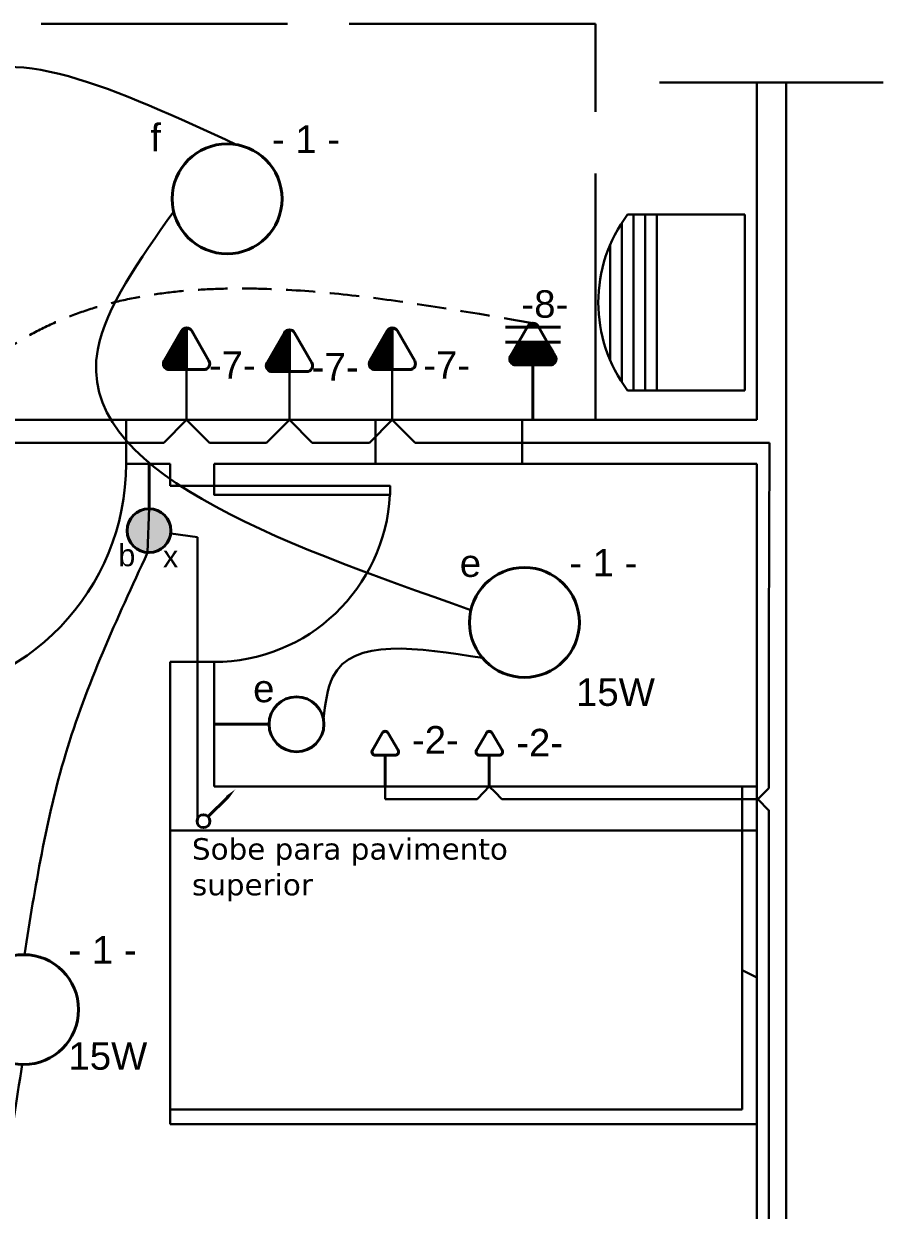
# Model space of a CAD drawing. Header units: millimetres. Extents: x 117864 to 253185, y 7775 to 37034.
# Drawn here: x 123048 to 125978, y 22916 to 26960 of the extents above; entities that cross this region are included whole.
import ezdxf

# ---------------------------------------------------------------- set-up
doc = ezdxf.new("R2010")
doc.units = ezdxf.units.MM
doc.header["$LTSCALE"] = 200
for name, pattern in [('ACAD_ISO02W100', [15, 12, -3]), ('ACAD_ISO04W100', [30, 24, -3, 0, -3]), ('DASHED', [0.75, 0.5, -0.25])]:
    doc.linetypes.add(name, pattern=pattern)
for name, color, linetype, lineweight in [('Eletrodutos', 4, 'Continuous', 60), ('simbologia', 2, 'Continuous', 40), ('Texto', 9, 'Continuous', 20)]:
    doc.layers.add(name, color=color, linetype=linetype, lineweight=lineweight)
doc.styles.add('style1', font='arial.ttf')

msp = doc.modelspace()

# ---------------------------------------------------------------- hatches: boundary and pattern name
at = {"layer": 'simbologia'}
h = msp.add_hatch(dxfattribs=at)
h.set_pattern_fill('ANSI31', color=256, scale=10, angle=90.00000000000001)
h.set_pattern_definition([(135, (122770.6251397538, -48767.94797492338), (-0.8838834764831844, -0.8838834764831844), [])])
h.paths.add_polyline_path([(124707.3205080762, 25827.32743199806, 0.577350269192313), (124724.6410161524, 25797.32743199697), (124842.6663141152, 25797.32743199697, 0.577350269192812), (124859.9868221913, 25827.32743199808), (124832.7489979348, 25874.50472749692), (124734.5583323326, 25874.50472749692)], flags=16)
h.paths.add_polyline_path([(124707.3205080762, 25827.32743199806, 0.577350269192313), (124724.6410161524, 25797.32743199697), (124842.6663141152, 25797.32743199697, 0.577350269192812), (124859.9868221913, 25827.32743199808), (124803.3429153915, 25925.43755651234), (124763.9644148758, 25925.43755651234)], flags=17)
h.paths.add_polyline_path([(124800.9741732091, 25929.54033832221, 0.5773502691840379), (124766.3331570582, 25929.54033832219), (124707.3205080762, 25827.32743199806, 0.577350269192313), (124724.6410161524, 25797.32743199697), (124842.6663141152, 25797.32743199697, 0.577350269192812), (124859.9868221913, 25827.32743199808)])
msp.add_hatch(color=256, dxfattribs=at).paths.add_polyline_path([(123474.7525772909, 25160.32837329866, 1), (123474.7525772909, 25310.17423751359, 1)])

# ---------------------------------------------------------------- linework, layer by layer
at = {"linetype": 'ACAD_ISO02W100', "lineweight": 30, "ltscale": 0.35}
for p, q in [((124996.6253342854, 26960.02010172853), (122396.6253342854, 26960.02010172853)), ((124996.6253342854, 25610.02010172853), (124996.6253342854, 26960.02010172853))]:
    msp.add_line(p, q, dxfattribs=at)
at = {"linetype": 'ACAD_ISO04W100', "lineweight": 30, "ltscale": 0.35}
msp.add_line((125215.1332919832, 26760.02010172853), (125978.1173765876, 26760.02010172853), dxfattribs=at)
at = {"lineweight": 30}
for p, q in [((125546.6253342854, 26760.02010172853), (125546.6253342854, 25610.02010172853)), ((125646.6253342854, 16610.02010172853), (125646.6253342854, 26760.02010172853)), ((125506.6253342854, 26310.02010172853), (125106.6253342854, 26310.02010172853)), ((125126.6253342854, 26310.02010172853), (125126.6253342854, 25710.02010172853)), ((125166.6253342854, 26310.02010172853), (125166.6253342854, 25710.02010172853)), ((125206.6253342854, 26310.02010172853), (125206.6253342854, 25710.02010172853)), ((125506.6253342854, 26310.02010172853), (125506.6253342854, 25710.02010172853)), ((125086.6253342854, 26281.31330105354), (125086.6253342854, 25738.72690240352)), ((125046.6253342854, 26205.97928115118), (125046.6253342854, 25814.06092230589)), ((125506.6253342854, 25710.02010172853), (125106.6253342854, 25710.02010172853)), ((119796.6253342854, 25610.02010172853), (125546.6253342854, 25610.02010172853)), ((123396.6253342854, 25610.02010172853), (123396.6253342854, 25460.02010172853)), ((124246.6253342854, 25460.02010172853), (124246.6253342854, 25610.02010172853)), ((124746.6253342854, 25460.02010172853), (124746.6253342854, 25610.02010172853)), ((123396.6253342854, 25460.02010172853), (123546.6253342854, 25460.02010172853)), ((123546.6253342854, 25385.02010172853), (123546.6253342854, 25460.02010172853)), ((123696.6253342854, 25460.02010172853), (125546.6253342854, 25460.02010172853)), ((123696.6253342854, 25385.02010172853), (123696.6253342854, 25460.02010172853)), ((125546.6253342854, 17760.02010172853), (125546.6253342854, 25460.02010172853)), ((123546.6253342854, 25385.02010172853), (123696.6253342854, 25385.02010172853)), ((125546.6253342854, 24872.52010172853), (125546.6253342854, 24678.09914288751)), ((123546.6253342854, 24210.02010172853), (123546.6253342854, 24785.02010172854)), ((123546.6253342854, 24785.02010172853), (123696.6253342854, 24785.02010172853)), ((123696.6253342854, 24360.02010172853), (123696.6253342854, 24785.02010172853)), ((123696.6253342854, 24360.02010172853), (125546.6253342854, 24360.02010172853)), ((123546.6253342854, 24210.02010172853), (125496.6253342854, 24210.02010172853)), ((123546.6253342854, 24210.02010172853), (123546.6253342854, 23210.02010172853)), ((125496.6253342854, 23260.02010172852), (125496.6253342854, 24210.02010172853)), ((125496.6253342854, 24210.02010172853), (125546.6253342854, 24210.02010172853)), ((125546.6253342854, 23210.02010172853), (125546.6253342854, 24210.02010172853)), ((125546.6253342854, 23710.02010172853), (125496.6253342854, 23735.02010172854)), ((123546.6253342854, 23260.02010172853), (125496.6253342854, 23260.02010172853)), ((123546.6253342854, 23210.02010172853), (125546.6253342854, 23210.02010172853))]:
    msp.add_line(p, q, dxfattribs=at)
at = {"linetype": 'ACAD_ISO02W100', "lineweight": 30, "ltscale": 0.3}
msp.add_line((125496.6253342854, 24210.02010172853), (125496.6253342855, 24360.02010172853), dxfattribs=at)
at = {"lineweight": 30}
msp.add_lwpolyline([(123696.6253342854, 25385.02010172853), (124296.6253342854, 25385.02010172853), (124296.6253342854, 25355.02010172853), (123696.6253342854, 25355.02010172853)], close=True, dxfattribs=at)
at = {"color": 0, "lineweight": 30}
msp.add_lwpolyline([(125546.6253342854, 25208.02344821554), (125546.6253342854, 25112.01675524153)], dxfattribs=at)
at = {"lineweight": 30}
for centre, radius, start, end in [((125506.6253342854, 26010.02010172853), 500, 143.1301023534785, 216.8698976460003), ((122596.6253342854, 25460.02010172853), 800, 272.1490956271978, 0), ((123696.6253342854, 25385.02010172856), 600, 270, 357.1340160172342)]:
    msp.add_arc(centre, radius, start, end, dxfattribs=at)
at = {"layer": 'Eletrodutos', "lineweight": 30}
for p, q in [((123602.8994410758, 25610.02010172853), (123525.0293009558, 25532.14996160858)), ((123602.8994410758, 25610.02010172853), (123680.7695811957, 25532.14996160857)), ((123953.5731991306, 25610.02010172853), (123875.7030590106, 25532.14996160858)), ((123953.5731991306, 25610.02010172853), (124031.4433392505, 25532.14996160857)), ((124304.2851962894, 25610.02010172853), (124226.4150561694, 25532.14996160858)), ((124304.2851962894, 25610.02010172853), (124382.1553364094, 25532.14996160858)), ((123525.0293009558, 25532.14996160858), (122500.9728190975, 25532.14996160858)), ((123875.7030590106, 25532.14996160858), (123680.7695811957, 25532.14996160858)), ((124031.4433392505, 25532.14996160857), (124035.470512989, 25532.14996160857)), ((124226.4150561694, 25532.14996160858), (124035.470512989, 25532.14996160857)), ((125590.0938413774, 25532.14996160858), (124382.1553364094, 25532.14996160858)), ((125588.0335228909, 24872.58854365174), (125590.0938413774, 25532.14996160858)), ((123640.2789994199, 25210), (123549.0028390369, 25222.31419181376)), ((123640.2789994199, 24254.13786755074), (123640.2789994199, 25210)), ((125588.0335228909, 24378.0506351659), (125588.0335228909, 24872.58854365174)), ((124279.2485715023, 24360.02010172853), (124279.2485715023, 24360.02010172853)), ((124280.0018732043, 24360.02010172853), (124280.0018732043, 24317.69537426229)), ((124634.8116795973, 24360.22270090324), (124615.9909466193, 24340.67764288096)), ((124634.8116795973, 24360.22270090324), (124655.1089386648, 24340.67764288096)), ((125550.0867031378, 24317.23744283106), (125588.1202260287, 24355.27096572193)), ((125588.0335228909, 24378.0506351659), (125588.1202260287, 24355.27096572193)), ((124593.0086780007, 24317.69537426229), (124280.0018732043, 24317.69537426229)), ((124615.9909466193, 24340.67764288096), (124593.0086780007, 24317.69537426229)), ((124655.1089386648, 24340.67764288096), (124678.1029040296, 24317.68367751615)), ((125550.0867031378, 24317.23744283106), (124678.1029040296, 24317.68367751616)), ((125550.0867031378, 24317.23744283106), (125588.1202260287, 24279.20391994017)), ((125588.0335228909, 22843.22857280704), (125588.0335228909, 24279.29062307801))]:
    msp.add_line(p, q, dxfattribs=at)
for points in [[(122659.8825672722, 26183.60398750359), (122800, 26740), (123773.0896421892, 26547.78866137368)], [(124572.2858311915, 24961.78673585674), (123300, 25850), (123558.8549507384, 26319.7264824685)], [(123049.9614278435, 23787.28838285234), (123190, 24470), (123469.8403138576, 25157.56967200167)], [(124069.3697320405, 24591.14309948729), (124101.6928647067, 24733.87264781035), (124611.8492350241, 24798.44413254994)], [(123898.9493306654, 20942.34862364614), (124073.7655695686, 22190.73689053641), (123063.2807207385, 22749.51250097833), (123042.4536511218, 23412.75530684067)]]:
    msp.add_spline(points, degree=3, dxfattribs=at)
at = {"layer": 'Eletrodutos', "linetype": 'DASHED', "lineweight": 30}
msp.add_open_spline([(124783.6536651337, 25939.54033832198), (124135.2376436783, 26051.99062169838), (123046.4144800953, 26240.8176544063), (122469.6381425531, 25282.32217898017), (122468.497570088, 24853.56447920108)], degree=3, knots=[0, 0, 0, 0, 1765.024110088413, 2963.836598351447, 2963.836598351447, 2963.836598351447, 2963.836598351447], dxfattribs=at)
at = {"layer": 'simbologia', "linetype": 'Continuous'}
for p, q in [((123602.8994410758, 25911.05171411354), (123593.1663192359, 25920.78483595344)), ((123602.8994410758, 25912.81948106652), (123594.3332957951, 25921.38562634723)), ((123602.8994410758, 25914.58724801947), (123595.5665170043, 25921.92017209096)), ((123602.8994410758, 25916.35501497243), (123596.871514, 25922.38294204825)), ((123602.8994410758, 25918.1227819254), (123598.2558104289, 25922.76641257232)), ((123602.8994410758, 25919.89054887838), (123599.7297910763, 25923.06019887791)), ((123602.8994410758, 25921.65831583133), (123601.3081957912, 25923.24956111598)), ((124304.2851962894, 25911.05171411354), (124294.5520744495, 25920.78483595344)), ((124304.2851962894, 25912.81948106652), (124295.7190510087, 25921.38562634723)), ((124304.2851962894, 25914.58724801947), (124296.9522722179, 25921.92017209096)), ((124304.2851962894, 25916.35501497243), (124298.2572692136, 25922.38294204825)), ((124304.2851962894, 25918.1227819254), (124299.6415656425, 25922.76641257232)), ((124304.2851962894, 25919.89054887838), (124301.1155462899, 25923.06019887791)), ((124304.2851962894, 25921.65831583133), (124302.6939510048, 25923.24956111598)), ((123602.8994410758, 25843.87656990081), (123566.5031950857, 25880.27281589094)), ((123602.8994410758, 25845.64433685379), (123567.1502426984, 25881.39353523115)), ((123602.8994410758, 25847.41210380674), (123567.7972903112, 25882.51425457135)), ((123602.8994410758, 25849.17987075972), (123568.444337924, 25883.63497391154)), ((123602.8994410758, 25850.94763771268), (123569.0913855367, 25884.75569325176)), ((123602.8994410758, 25852.71540466565), (123569.7384331495, 25885.87641259197)), ((123602.8994410758, 25854.48317161862), (123570.3854807623, 25886.99713193216)), ((123602.8994410758, 25856.25093857158), (123571.032528375, 25888.11785127236)), ((123602.8994410758, 25858.01870552455), (123571.6795759878, 25889.23857061256)), ((123602.8994410758, 25859.78647247751), (123572.3266236005, 25890.35928995279)), ((123602.8994410758, 25861.55423943049), (123572.9736712133, 25891.48000929298)), ((123602.8994410758, 25863.32200638345), (123573.6207188261, 25892.60072863317)), ((123602.8994410758, 25865.08977333641), (123574.2677664388, 25893.72144797338)), ((123602.8994410758, 25866.85754028938), (123574.9148140516, 25894.84216731359)), ((123602.8994410758, 25868.62530724236), (123575.5618616644, 25895.9628866538)), ((123602.8994410758, 25870.39307419531), (123576.2089092771, 25897.08360599399)), ((123602.8994410758, 25872.16084114827), (123576.8559568899, 25898.20432533418)), ((123602.8994410758, 25873.92860810124), (123577.5030045027, 25899.32504467439)), ((123602.8994410758, 25875.69637505422), (123578.1500521154, 25900.4457640146)), ((123602.8994410758, 25877.46414200717), (123578.7970997282, 25901.56648335481)), ((123602.8994410758, 25879.23190896014), (123579.4441473409, 25902.687202695)), ((123602.8994410758, 25880.9996759131), (123580.0911949537, 25903.80792203519)), ((123602.8994410758, 25882.76744286608), (123580.7382425665, 25904.92864137542)), ((123602.8994410758, 25884.53520981903), (123581.3852901792, 25906.04936071561)), ((123602.8994410758, 25886.302976772), (123582.032337792, 25907.1700800558)), ((123602.8994410758, 25888.07074372497), (123582.6793854048, 25908.29079939601)), ((123602.8994410758, 25889.83851067795), (123583.3264330175, 25909.41151873622)), ((123602.8994410758, 25891.6062776309), (123583.9734806303, 25910.53223807641)), ((123602.8994410758, 25893.37404458386), (123584.6205282431, 25911.65295741661)), ((123602.8994410758, 25895.14181153683), (123585.2675758558, 25912.77367675683)), ((123602.8994410758, 25896.90957848981), (123585.9228016959, 25913.88621786967)), ((123602.8994410758, 25898.67734544276), (123586.6307267993, 25914.94605971931)), ((123602.8994410758, 25900.44511239574), (123587.3962634792, 25915.94828999233)), ((123602.8994410758, 25902.21287934871), (123588.2179642194, 25916.89435620516)), ((123602.8994410758, 25903.98064630167), (123589.0950879364, 25917.78499944105)), ((123602.8994410758, 25905.74841325465), (123590.0275548595, 25918.62029947093)), ((123602.8994410758, 25907.5161802076), (123591.0159417539, 25919.3996795295)), ((123602.8994410758, 25909.28394716057), (123592.0615168069, 25920.12187142951)), ((123953.5731991306, 25847.86829324019), (123921.059238817, 25880.38225355374)), ((123953.5731991306, 25849.63606019316), (123921.7062864298, 25881.50297289393)), ((123953.5731991306, 25851.40382714612), (123922.3533340426, 25882.62369223414)), ((123953.5731991306, 25853.17159409909), (123923.0003816553, 25883.74441157436)), ((123953.5731991306, 25854.93936105207), (123923.6474292681, 25884.86513091455)), ((123953.5731991306, 25856.70712800502), (123924.2944768809, 25885.98585025475)), ((123953.5731991306, 25858.47489495798), (123924.9415244936, 25887.10656959495)), ((123953.5731991306, 25860.24266191095), (123925.5885721064, 25888.22728893516)), ((123953.5731991306, 25862.01042886393), (123926.2356197191, 25889.34800827537)), ((123953.5731991306, 25863.77819581688), (123926.8826673319, 25890.46872761556)), ((123953.5731991306, 25865.54596276985), (123927.5297149447, 25891.58944695576)), ((123953.5731991306, 25867.31372972281), (123928.1767625574, 25892.71016629596)), ((123953.5731991306, 25869.08149667579), (123928.8238101702, 25893.83088563617)), ((123953.5731991306, 25870.84926362874), (123929.470857783, 25894.95160497638)), ((123953.5731991306, 25872.61703058171), (123930.1179053957, 25896.07232431657)), ((123953.5731991306, 25874.38479753468), (123930.7649530085, 25897.19304365677)), ((123953.5731991306, 25876.15256448766), (123931.4120006212, 25898.31376299699)), ((123953.5731991306, 25877.92033144061), (123932.059048234, 25899.43448233718)), ((123953.5731991306, 25879.68809839357), (123932.7060958468, 25900.55520167738)), ((123953.5731991306, 25881.45586534654), (123933.3531434595, 25901.67592101758)), ((123953.5731991306, 25883.22363229952), (123934.0001910723, 25902.79664035779)), ((123953.5731991306, 25884.99139925247), (123934.6472386851, 25903.91735969799)), ((123953.5731991306, 25886.75916620544), (123935.2942862978, 25905.03807903818)), ((123953.5731991306, 25888.5269331584), (123935.9413339106, 25906.1587983784)), ((123953.5731991306, 25890.29470011138), (123936.5965597507, 25907.27133949125)), ((123953.5731991306, 25892.06246706433), (123937.304484854, 25908.33118134088)), ((123953.5731991306, 25893.83023401731), (123938.070021534, 25909.3334116139)), ((123953.5731991306, 25895.59800097028), (123938.8917222741, 25910.27947782673)), ((123953.5731991306, 25897.36576792325), (123939.7688459912, 25911.17012106262)), ((123953.5731991306, 25899.13353487623), (123940.7013129143, 25912.0054210925)), ((123953.5731991306, 25900.90130182918), (123941.6896998087, 25912.78480115107)), ((123953.5731991306, 25902.66906878214), (123942.7352748616, 25913.50699305108)), ((123953.5731991306, 25904.43683573511), (123943.8400772907, 25914.16995757501)), ((123953.5731991306, 25906.20460268809), (123945.0070538499, 25914.7707479688)), ((123953.5731991306, 25907.97236964104), (123946.2402750591, 25915.30529371254)), ((123953.5731991306, 25909.74013659401), (123947.5452720548, 25915.76806366982)), ((123953.5731991306, 25911.50790354697), (123948.9295684837, 25916.1515341939)), ((123953.5731991306, 25913.27567049995), (123950.4035491311, 25916.44532049948)), ((123953.5731991306, 25915.0434374529), (123951.9819538459, 25916.63468273756)), ((124304.2851962894, 25843.87656990081), (124267.8889502993, 25880.27281589094)), ((124304.2851962894, 25845.64433685379), (124268.5359979121, 25881.39353523115)), ((124304.2851962894, 25847.41210380674), (124269.1830455248, 25882.51425457135)), ((124304.2851962894, 25849.17987075972), (124269.8300931376, 25883.63497391154)), ((124304.2851962894, 25850.94763771268), (124270.4771407503, 25884.75569325176)), ((124304.2851962894, 25852.71540466565), (124271.1241883631, 25885.87641259197)), ((124304.2851962894, 25854.48317161862), (124271.7712359759, 25886.99713193216)), ((124304.2851962894, 25856.25093857158), (124272.4182835886, 25888.11785127236)), ((124304.2851962894, 25858.01870552455), (124273.0653312014, 25889.23857061256)), ((124304.2851962894, 25859.78647247751), (124273.7123788142, 25890.35928995279)), ((124304.2851962894, 25861.55423943049), (124274.3594264269, 25891.48000929298)), ((124304.2851962894, 25863.32200638345), (124275.0064740397, 25892.60072863317)), ((124304.2851962894, 25865.08977333641), (124275.6535216524, 25893.72144797338)), ((124304.2851962894, 25866.85754028938), (124276.3005692652, 25894.84216731359)), ((124304.2851962894, 25868.62530724236), (124276.947616878, 25895.9628866538)), ((124304.2851962894, 25870.39307419531), (124277.5946644908, 25897.08360599399)), ((124304.2851962894, 25872.16084114827), (124278.2417121035, 25898.20432533418)), ((124304.2851962894, 25873.92860810124), (124278.8887597163, 25899.32504467439)), ((124304.2851962894, 25875.69637505422), (124279.535807329, 25900.4457640146)), ((124304.2851962894, 25877.46414200717), (124280.1828549418, 25901.56648335481)), ((124304.2851962894, 25879.23190896014), (124280.8299025546, 25902.687202695)), ((124304.2851962894, 25880.9996759131), (124281.4769501673, 25903.80792203519)), ((124304.2851962894, 25882.76744286608), (124282.1239977801, 25904.92864137542)), ((124304.2851962894, 25884.53520981903), (124282.7710453929, 25906.04936071561)), ((124304.2851962894, 25886.302976772), (124283.4180930056, 25907.1700800558)), ((124304.2851962894, 25888.07074372497), (124284.0651406184, 25908.29079939601)), ((124304.2851962894, 25889.83851067795), (124284.7121882311, 25909.41151873622)), ((124304.2851962894, 25891.6062776309), (124285.3592358439, 25910.53223807641)), ((124304.2851962894, 25893.37404458386), (124286.0062834567, 25911.65295741661)), ((124304.2851962894, 25895.14181153683), (124286.6533310694, 25912.77367675683)), ((124304.2851962894, 25896.90957848981), (124287.3085569096, 25913.88621786967)), ((124304.2851962894, 25898.67734544276), (124288.0164820129, 25914.94605971931)), ((124304.2851962894, 25900.44511239574), (124288.7820186928, 25915.94828999233)), ((124304.2851962894, 25902.21287934871), (124289.603719433, 25916.89435620516)), ((124304.2851962894, 25903.98064630167), (124290.4808431501, 25917.78499944105)), ((124304.2851962894, 25905.74841325465), (124291.4133100731, 25918.62029947093)), ((124304.2851962894, 25907.5161802076), (124292.4016969675, 25919.3996795295)), ((124304.2851962894, 25909.28394716057), (124293.4472720205, 25920.12187142951)), ((123602.0363438445, 25781.10005682532), (123543.2094810262, 25839.92691964367)), ((123602.8994410758, 25782.00472654699), (123543.8565286389, 25841.04763898387)), ((123602.8994410758, 25783.77249349996), (123544.5035762517, 25842.16835832407)), ((123602.8994410758, 25785.54026045292), (123545.1506238645, 25843.28907766427)), ((123602.8994410758, 25787.3080274059), (123545.7976714772, 25844.40979700448)), ((123602.8994410758, 25789.07579435885), (123546.44471909, 25845.53051634468)), ((123602.8994410758, 25790.84356131182), (123547.0917667028, 25846.65123568487)), ((123602.8994410758, 25792.61132826479), (123547.7388143155, 25847.77195502508)), ((123602.8994410758, 25794.37909521777), (123548.3858619283, 25848.89267436528)), ((123602.8994410758, 25796.14686217072), (123549.0329095411, 25850.01339370548)), ((123602.8994410758, 25797.9146291237), (123549.6799571538, 25851.13411304567)), ((123602.8994410758, 25799.68239607666), (123550.3270047666, 25852.25483238589)), ((123602.8994410758, 25801.45016302963), (123550.9740523793, 25853.3755517261)), ((123602.8994410758, 25803.21792998259), (123551.6210999921, 25854.49627106628)), ((123602.8994410758, 25804.98569693556), (123552.2681476049, 25855.61699040649)), ((123602.8994410758, 25806.75346388853), (123552.9151952176, 25856.7377097467)), ((123602.8994410758, 25808.52123084149), (123553.5622428304, 25857.8584290869)), ((123602.8994410758, 25810.28899779446), (123554.2092904431, 25858.97914842711)), ((123602.8994410758, 25812.05676474742), (123554.8563380559, 25860.09986776731)), ((123602.8994410758, 25813.82453170039), (123555.5033856687, 25861.2205871075)), ((123602.8994410758, 25815.59229865336), (123556.1504332815, 25862.34130644772)), ((123602.8994410758, 25817.36006560634), (123556.7974808942, 25863.46202578793)), ((123602.8994410758, 25819.12783255929), (123557.444528507, 25864.58274512812)), ((123602.8994410758, 25820.89559951225), (123558.0915761197, 25865.70346446832)), ((123602.8994410758, 25822.66336646522), (123558.7386237325, 25866.82418380852)), ((123602.8994410758, 25824.4311334182), (123559.3856713453, 25867.94490314875)), ((123602.8994410758, 25826.19890037115), (123560.032718958, 25869.06562248894)), ((123602.8994410758, 25827.96666732412), (123560.6797665708, 25870.18634182912)), ((123602.8994410758, 25829.73443427708), (123561.3268141836, 25871.30706116933)), ((123602.8994410758, 25831.50220123006), (123561.9738617963, 25872.42778050955)), ((123602.8994410758, 25833.26996818301), (123562.6209094091, 25873.54849984974)), ((123602.8994410758, 25835.03773513598), (123563.2679570218, 25874.66921918993)), ((123602.8994410758, 25836.80550208894), (123563.9150046346, 25875.78993853014)), ((123602.8994410758, 25838.57326904192), (123564.5620522474, 25876.91065787035)), ((123602.8994410758, 25840.34103599488), (123565.2090998601, 25878.03137721054)), ((123602.8994410758, 25842.10880294784), (123565.8561474729, 25879.15209655074)), ((123953.5731991306, 25784.22868293339), (123897.7655247575, 25840.03635730644)), ((123953.5731991306, 25785.99644988636), (123898.4125723703, 25841.15707664665)), ((123953.5731991306, 25787.76421683934), (123899.0596199831, 25842.27779598686)), ((123953.5731991306, 25789.53198379229), (123899.7066675958, 25843.39851532705)), ((123953.5731991306, 25791.29975074527), (123900.3537152086, 25844.51923466724)), ((123953.5731991306, 25793.06751769824), (123901.0007628213, 25845.63995400747)), ((123953.5731991306, 25794.8352846512), (123901.6478104341, 25846.76067334768)), ((123953.5731991306, 25796.60305160417), (123902.2948580469, 25847.88139268785)), ((123953.5731991306, 25798.37081855713), (123902.9419056596, 25849.00211202806)), ((123953.5731991306, 25800.1385855101), (123903.5889532724, 25850.12283136827)), ((123953.5731991306, 25801.90635246307), (123904.2360008852, 25851.24355070848)), ((123953.5731991306, 25803.67411941603), (123904.8830484979, 25852.36427004869)), ((123953.5731991306, 25805.441886369), (123905.5300961107, 25853.48498938888)), ((123953.5731991306, 25807.20965332196), (123906.1771437235, 25854.60570872907)), ((123953.5731991306, 25808.97742027493), (123906.8241913362, 25855.72642806929)), ((123953.5731991306, 25810.74518722791), (123907.471238949, 25856.8471474095)), ((123953.5731991306, 25812.51295418086), (123908.1182865618, 25857.9678667497)), ((123953.5731991306, 25814.28072113383), (123908.7653341745, 25859.08858608989)), ((123953.5731991306, 25816.04848808679), (123909.4123817873, 25860.2093054301)), ((123953.5731991306, 25817.81625503977), (123910.0594294, 25861.33002477032)), ((123953.5731991306, 25819.58402199272), (123910.7064770128, 25862.45074411051)), ((123953.5731991306, 25821.35178894569), (123911.3535246256, 25863.57146345069)), ((123953.5731991306, 25823.11955589865), (123912.0005722383, 25864.6921827909)), ((123953.5731991306, 25824.88732285163), (123912.6476198511, 25865.81290213112)), ((123953.5731991306, 25826.65508980459), (123913.2946674639, 25866.93362147131)), ((123953.5731991306, 25828.42285675755), (123913.9417150766, 25868.05434081151)), ((123953.5731991306, 25830.19062371052), (123914.5887626894, 25869.17506015172)), ((123953.5731991306, 25831.9583906635), (123915.2358103022, 25870.29577949192)), ((123953.5731991306, 25833.72615761645), (123915.8828579149, 25871.41649883212)), ((123953.5731991306, 25835.49392456941), (123916.5299055277, 25872.53721817231)), ((123953.5731991306, 25837.26169152238), (123917.1769531405, 25873.65793751252)), ((123953.5731991306, 25839.02945847536), (123917.8240007532, 25874.77865685273)), ((123953.5731991306, 25840.79722542831), (123918.471048366, 25875.89937619292)), ((123953.5731991306, 25842.56499238129), (123919.1180959787, 25877.02009553311)), ((123953.5731991306, 25844.33275933426), (123919.7651435915, 25878.14081487334)), ((123953.5731991306, 25846.10052628722), (123920.4121912043, 25879.26153421354)), ((124303.4220990581, 25781.10005682532), (124244.5952362398, 25839.92691964367)), ((124304.2851962894, 25782.00472654699), (124245.2422838526, 25841.04763898387)), ((124304.2851962894, 25783.77249349996), (124245.8893314653, 25842.16835832407)), ((124304.2851962894, 25785.54026045292), (124246.5363790781, 25843.28907766427)), ((124304.2851962894, 25787.3080274059), (124247.1834266908, 25844.40979700448)), ((124304.2851962894, 25789.07579435885), (124247.8304743036, 25845.53051634468)), ((124304.2851962894, 25790.84356131182), (124248.4775219164, 25846.65123568487)), ((124304.2851962894, 25792.61132826479), (124249.1245695291, 25847.77195502508)), ((124304.2851962894, 25794.37909521777), (124249.7716171419, 25848.89267436528)), ((124304.2851962894, 25796.14686217072), (124250.4186647547, 25850.01339370548)), ((124304.2851962894, 25797.9146291237), (124251.0657123674, 25851.13411304567)), ((124304.2851962894, 25799.68239607666), (124251.7127599802, 25852.25483238589)), ((124304.2851962894, 25801.45016302963), (124252.3598075929, 25853.3755517261)), ((124304.2851962894, 25803.21792998259), (124253.0068552057, 25854.49627106628)), ((124304.2851962894, 25804.98569693556), (124253.6539028185, 25855.61699040649)), ((124304.2851962894, 25806.75346388853), (124254.3009504312, 25856.7377097467)), ((124304.2851962894, 25808.52123084149), (124254.947998044, 25857.8584290869)), ((124304.2851962894, 25810.28899779446), (124255.5950456568, 25858.97914842711)), ((124304.2851962894, 25812.05676474742), (124256.2420932695, 25860.09986776731)), ((124304.2851962894, 25813.82453170039), (124256.8891408823, 25861.2205871075)), ((124304.2851962894, 25815.59229865336), (124257.5361884951, 25862.34130644772)), ((124304.2851962894, 25817.36006560634), (124258.1832361078, 25863.46202578793)), ((124304.2851962894, 25819.12783255929), (124258.8302837206, 25864.58274512812)), ((124304.2851962894, 25820.89559951225), (124259.4773313334, 25865.70346446832)), ((124304.2851962894, 25822.66336646522), (124260.1243789461, 25866.82418380852)), ((124304.2851962894, 25824.4311334182), (124260.7714265589, 25867.94490314875)), ((124304.2851962894, 25826.19890037115), (124261.4184741716, 25869.06562248894)), ((124304.2851962894, 25827.96666732412), (124262.0655217844, 25870.18634182912)), ((124304.2851962894, 25829.73443427708), (124262.7125693972, 25871.30706116933)), ((124304.2851962894, 25831.50220123006), (124263.3596170099, 25872.42778050955)), ((124304.2851962894, 25833.26996818301), (124264.0066646227, 25873.54849984974)), ((124304.2851962894, 25835.03773513598), (124264.6537122355, 25874.66921918993)), ((124304.2851962894, 25836.80550208894), (124265.3007598482, 25875.78993853014)), ((124304.2851962894, 25838.57326904192), (124265.947807461, 25876.91065787035)), ((124304.2851962894, 25840.34103599488), (124266.5948550738, 25878.03137721054)), ((124304.2851962894, 25842.10880294784), (124267.2419026865, 25879.15209655074)), ((123543.6991541775, 25781.10093704439), (123523.887672313, 25800.91241890892)), ((123545.4678013496, 25781.10005682532), (123523.9448601396, 25802.62299803532)), ((123547.2355683025, 25781.10005682532), (123524.1294617551, 25804.20616337282)), ((123549.0033352555, 25781.10005682532), (123524.4192298933, 25805.68416218751)), ((123550.7711022085, 25781.10005682532), (123524.7991957685, 25807.07196326525)), ((123552.5388691614, 25781.10005682531), (123525.2588288798, 25808.38009710697)), ((123554.3066361144, 25781.10005682532), (123525.7905067986, 25809.61618614112)), ((123556.0744030674, 25781.10005682532), (123526.3886277296, 25810.78583216309)), ((123557.8421700203, 25781.10005682534), (123527.0332907071, 25811.90893613861)), ((123559.6099369733, 25781.10005682532), (123527.6803383198, 25813.02965547881)), ((123561.3777039263, 25781.10005682532), (123528.3273859326, 25814.150374819)), ((123563.1454708792, 25781.10005682532), (123528.9744335454, 25815.27109415921)), ((123564.9132378322, 25781.10005682534), (123529.6214811581, 25816.39181349942)), ((123566.6810047852, 25781.10005682532), (123530.2685287709, 25817.51253283961)), ((123568.4487717381, 25781.10005682532), (123530.9155763837, 25818.6332521798)), ((123570.2165386911, 25781.10005682532), (123531.5626239964, 25819.75397152003)), ((123571.9843056441, 25781.10005682532), (123532.2096716092, 25820.87469086023)), ((123573.752072597, 25781.10005682532), (123532.8567192219, 25821.99541020041)), ((123575.51983955, 25781.10005682532), (123533.5037668347, 25823.11612954062)), ((123577.287606503, 25781.10005682532), (123534.1508144475, 25824.23684888083)), ((123579.0553734559, 25781.10005682534), (123534.7978620602, 25825.35756822104)), ((123580.8231404089, 25781.10005682532), (123535.444909673, 25826.47828756124)), ((123582.5909073619, 25781.10005682532), (123536.0919572858, 25827.59900690142)), ((123584.3586743148, 25781.10005682532), (123536.7390048985, 25828.71972624163)), ((123586.1264412678, 25781.10005682532), (123537.3860525113, 25829.84044558185)), ((123587.8942082208, 25781.10005682532), (123538.0331001241, 25830.96116492205)), ((123589.6619751737, 25781.10005682532), (123538.6801477368, 25832.08188426224)), ((123591.4297421267, 25781.10005682532), (123539.3271953496, 25833.20260360245)), ((123593.1975090797, 25781.10005682532), (123539.9742429623, 25834.32332294266)), ((123594.9652760326, 25781.10005682532), (123540.6212905751, 25835.44404228285)), ((123596.7330429856, 25781.10005682532), (123541.2683381879, 25836.56476162306)), ((123598.5008099386, 25781.10005682532), (123541.9153858006, 25837.68548096325)), ((123600.2685768915, 25781.10005682532), (123542.5624334134, 25838.80620030346)), ((123901.4448602633, 25774.4851784469), (123875.4729538233, 25800.45708488682)), ((123903.2126272162, 25774.48517844688), (123875.9325869346, 25801.76521872855)), ((123904.9803941692, 25774.4851784469), (123876.4642648534, 25803.0013077627)), ((123906.7481611222, 25774.4851784469), (123877.0623857844, 25804.17095378467)), ((123908.5159280751, 25774.48517844691), (123877.7070487618, 25805.29405776019)), ((123910.2836950281, 25774.4851784469), (123878.3540963746, 25806.41477710038)), ((123912.0514619811, 25774.4851784469), (123879.0011439874, 25807.53549644057)), ((123913.819228934, 25774.4851784469), (123879.6481916001, 25808.65621578078)), ((123915.586995887, 25774.48517844691), (123880.2952392129, 25809.77693512099)), ((123917.35476284, 25774.4851784469), (123880.9422868257, 25810.89765446118)), ((123919.1225297929, 25774.4851784469), (123881.5893344384, 25812.01837380138)), ((123920.8902967459, 25774.4851784469), (123882.2363820512, 25813.1390931416)), ((123922.6580636989, 25774.4851784469), (123882.883429664, 25814.25981248181)), ((123924.4258306518, 25774.4851784469), (123883.5304772767, 25815.38053182199)), ((123926.1935976048, 25774.4851784469), (123884.1775248895, 25816.50125116219)), ((123927.9613645577, 25774.4851784469), (123884.8245725023, 25817.6219705024)), ((123929.7291315107, 25774.48517844691), (123885.471620115, 25818.74268984261)), ((123931.4968984637, 25774.4851784469), (123886.1186677278, 25819.86340918282)), ((123933.2646654166, 25774.4851784469), (123886.7657153405, 25820.984128523)), ((123935.0324323696, 25774.4851784469), (123887.4127629533, 25822.1048478632)), ((123936.8001993226, 25774.4851784469), (123888.0598105661, 25823.22556720343)), ((123938.5679662755, 25774.4851784469), (123888.7068581788, 25824.34628654362)), ((123940.3357332285, 25774.4851784469), (123889.3539057916, 25825.46700588381)), ((123942.1035001815, 25774.4851784469), (123890.0009534044, 25826.58772522402)), ((123943.8712671345, 25774.4851784469), (123890.6480010171, 25827.70844456423)), ((123945.6390340874, 25774.4851784469), (123891.2950486299, 25828.82916390442)), ((123947.4068010404, 25774.4851784469), (123891.9420962427, 25829.94988324463)), ((123949.1745679934, 25774.4851784469), (123892.5891438554, 25831.07060258482)), ((123950.9423349463, 25774.4851784469), (123893.2361914682, 25832.19132192503)), ((123952.7101018993, 25774.4851784469), (123893.883239081, 25833.31204126524)), ((123953.5731991306, 25775.38984816856), (123894.5302866937, 25834.43276060545)), ((123953.5731991306, 25777.15761512153), (123895.1773343065, 25835.55347994564)), ((123953.5731991306, 25778.9253820745), (123895.8243819192, 25836.67419928585)), ((123953.5731991306, 25780.69314902748), (123896.471429532, 25837.79491862606)), ((123953.5731991306, 25782.46091598043), (123897.1184771448, 25838.91563796625)), ((124245.0849093912, 25781.10093704439), (124225.2734275266, 25800.91241890892)), ((124246.8535565632, 25781.10005682532), (124225.3306153532, 25802.62299803532)), ((124248.6213235162, 25781.10005682532), (124225.5152169687, 25804.20616337282)), ((124250.3890904691, 25781.10005682532), (124225.8049851069, 25805.68416218751)), ((124252.1568574221, 25781.10005682532), (124226.1849509822, 25807.07196326525)), ((124253.9246243751, 25781.10005682531), (124226.6445840934, 25808.38009710697)), ((124255.692391328, 25781.10005682532), (124227.1762620122, 25809.61618614112)), ((124257.460158281, 25781.10005682532), (124227.7743829432, 25810.78583216309)), ((124259.227925234, 25781.10005682534), (124228.4190459207, 25811.90893613861)), ((124260.9956921869, 25781.10005682532), (124229.0660935334, 25813.02965547881)), ((124262.7634591399, 25781.10005682532), (124229.7131411462, 25814.150374819)), ((124264.5312260929, 25781.10005682532), (124230.360188759, 25815.27109415921)), ((124266.2989930458, 25781.10005682534), (124231.0072363717, 25816.39181349942)), ((124268.0667599988, 25781.10005682532), (124231.6542839845, 25817.51253283961)), ((124269.8345269518, 25781.10005682532), (124232.3013315973, 25818.6332521798)), ((124271.6022939047, 25781.10005682532), (124232.94837921, 25819.75397152003)), ((124273.3700608577, 25781.10005682532), (124233.5954268228, 25820.87469086023)), ((124275.1378278107, 25781.10005682532), (124234.2424744356, 25821.99541020041)), ((124276.9055947636, 25781.10005682532), (124234.8895220483, 25823.11612954062)), ((124278.6733617166, 25781.10005682532), (124235.5365696611, 25824.23684888083)), ((124280.4411286696, 25781.10005682534), (124236.1836172739, 25825.35756822104)), ((124282.2088956225, 25781.10005682532), (124236.8306648866, 25826.47828756124)), ((124283.9766625755, 25781.10005682532), (124237.4777124994, 25827.59900690142)), ((124285.7444295285, 25781.10005682532), (124238.1247601121, 25828.71972624163)), ((124287.5121964814, 25781.10005682532), (124238.7718077249, 25829.84044558185)), ((124289.2799634344, 25781.10005682532), (124239.4188553377, 25830.96116492205)), ((124291.0477303873, 25781.10005682532), (124240.0659029504, 25832.08188426224)), ((124292.8154973403, 25781.10005682532), (124240.7129505632, 25833.20260360245)), ((124294.5832642933, 25781.10005682532), (124241.359998176, 25834.32332294266)), ((124296.3510312463, 25781.10005682532), (124242.0070457887, 25835.44404228285)), ((124298.1187981992, 25781.10005682532), (124242.6540934015, 25836.56476162306)), ((124299.8865651522, 25781.10005682532), (124243.3011410143, 25837.68548096325)), ((124301.6543321052, 25781.10005682532), (124243.948188627, 25838.80620030346)), ((123541.8257908598, 25781.20653340913), (123523.9932686777, 25799.03905559122)), ((123539.7271539544, 25781.53740336155), (123524.3241386302, 25796.94041868583)), ((123537.2707291803, 25782.22606118277), (123525.0127964514, 25794.48399391165)), ((123534.0331590804, 25783.69586432973), (123526.4825995983, 25791.24642381174)), ((123894.3729122323, 25774.48605866597), (123874.5614303678, 25794.29754053049)), ((123896.1415594044, 25774.4851784469), (123874.6186181943, 25796.0081196569)), ((123892.4995489146, 25774.5916550307), (123874.6670267325, 25792.42417721279)), ((123897.9093263573, 25774.4851784469), (123874.8032198098, 25797.59128499439)), ((123890.4009120092, 25774.92252498313), (123874.9978966849, 25790.3255403074)), ((123899.6770933103, 25774.4851784469), (123875.0929879481, 25799.06928380908)), ((123887.944487235, 25775.61118280434), (123875.6865545062, 25787.86911553322)), ((123884.7069171351, 25777.0809859513), (123877.1563576531, 25784.63154543331)), ((124243.2115460734, 25781.20653340913), (124225.3790238914, 25799.03905559122)), ((124241.1129091681, 25781.53740336155), (124225.7098938438, 25796.94041868583)), ((124238.6564843939, 25782.22606118277), (124226.398551665, 25794.48399391165)), ((124235.418914294, 25783.69586432973), (124227.8683548119, 25791.24642381174))]:
    msp.add_line(p, q, dxfattribs=at)
at = {"layer": 'simbologia'}
for p, q in [((123602.8994410758, 25923.31296315056), (123602.8994410758, 25781.10005682532)), ((124304.2851962894, 25923.31296315056), (124304.2851962894, 25781.10005682532)), ((124690, 25925.43755651234), (124877.3073302676, 25925.43755651234)), ((123585.5789330004, 25913.31296315056), (123526.5662840186, 25811.10005682672)), ((123679.2325981332, 25811.10005682672), (123620.2199491513, 25913.31296315056)), ((123936.2526910552, 25906.69808477213), (123877.2400420734, 25804.48517844829)), ((123953.5731991306, 25916.69808477213), (123953.5731991306, 25774.4851784469)), ((124029.906356188, 25804.48517844829), (123970.8937072061, 25906.69808477213)), ((124286.9646882141, 25913.31296315056), (124227.9520392322, 25811.10005682672)), ((124380.6183533469, 25811.10005682672), (124321.6057043649, 25913.31296315056)), ((124690, 25874.50472749692), (124877.3073302676, 25874.50472749692)), ((123543.8867920942, 25781.10005682532), (123661.9120900575, 25781.10005682532)), ((123894.560550149, 25774.4851784469), (124012.5858481123, 25774.4851784469)), ((124245.2725473078, 25781.10005682532), (124363.2978452711, 25781.10005682532)), ((124783.6536651336, 25797.32743199697), (124783.6536651336, 25610.02010172854)), ((123474.752577291, 25460.02010172853), (123474.752577291, 25310.17423751359)), ((123696.6253342854, 24572.52010172853), (123883.9326645539, 24572.52010172853)), ((124280.0018732043, 24467.15900531561), (124280.0018732043, 24360.02010172853)), ((124634.8624192867, 24467.15900531561), (124634.8624192867, 24360.02010172853)), ((123741.7720946433, 24323.52134454266), (123675.918218962, 24257.6674688625))]:
    msp.add_line(p, q, dxfattribs=at)
at = {"layer": 'simbologia', "lineweight": 30}
for p, q in [((123602.8994410758, 25781.10005682532), (123602.8994410758, 25616.63498010696)), ((123953.5731991306, 25774.4851784469), (123953.5731991306, 25610.02010172853)), ((124304.2851962894, 25781.10005682532), (124304.2851962894, 25616.63498010696)), ((123602.8994410758, 25616.63498010696), (123602.8994410758, 25610.02010172853)), ((124304.2851962894, 25616.63498010696), (124304.2851962894, 25610.02010172853)), ((123474.752577291, 25310.17423751359), (123469.8403138576, 25157.56967200167))]:
    msp.add_line(p, q, dxfattribs=at)
at = {"layer": 'simbologia'}
for points in [[(124724.641016152, 25797.32743199697), (124842.6663141155, 25797.32743199697, 0.5773502691926202), (124859.9868221912, 25827.32743199837), (124800.9741732091, 25929.54033832221, 0.5773502691838251), (124766.3331570582, 25929.54033832221), (124707.3205080764, 25827.32743199837, 0.577350269192285)], [(124246.2469181761, 24467.15900531561), (124313.7568282326, 24467.15900531561, 0.5773502691924053), (124323.6640766149, 24484.31886287781), (124289.9091215865, 24542.78415999294, 0.5773502691837855), (124270.0946248221, 24542.78415999294), (124236.3396697938, 24484.31886287781, 0.5773502691924604)], [(124601.1074642585, 24467.15900531561), (124668.617374315, 24467.15900531561, 0.5773502691924053), (124678.5246226973, 24484.31886287781), (124644.7696676689, 24542.78415999294, 0.5773502691837855), (124624.9551709045, 24542.78415999294), (124591.2002158762, 24484.31886287781, 0.5773502691924604)]]:
    msp.add_lwpolyline(points, format="xyb", close=True, dxfattribs=at)
for centre, radius in [((123741.0368469437, 26363.24421066081), 187.3073302675753), ((123741.0368469437, 26363.24421066081), 187.3073302675753), ((123474.752577291, 25232.33139632284), 74.92293210703014), ((124754.7624743239, 24919.52196704004), 187.3073302675753), ((124754.7624743239, 24919.52196704004), 187.3073302675753), ((123977.5863296876, 24572.52010172853), 93.65366513378765), ((123660.3872505857, 24242.1365004859), 21.96410611492253), ((123047.2972918635, 23600), 187.3073302675753), ((123047.2972918635, 23600), 187.3073302675753)]:
    msp.add_circle(centre, radius, dxfattribs=at)
for centre, radius, start, end in [((123602.8994410759, 25903.31296315051), 19.99999999980765, 30.00000000042346, 149.9999999995766), ((124304.2851962895, 25903.31296315051), 19.99999999980765, 30.00000000042236, 149.9999999995777), ((123953.5731991307, 25896.69808477209), 19.99999999980765, 30.00000000042346, 149.9999999995766), ((123543.8867920946, 25801.10005682595), 20.00000000063458, 149.9999999976597, 269.9999999983324), ((123661.9120900572, 25801.10005682599), 20.00000000066938, 270.0000000016675, 30.00000000042346), ((123894.5605501494, 25794.48517844752), 20.00000000063458, 149.9999999978961, 269.9999999983324), ((124012.585848112, 25794.48517844756), 20.00000000066938, 270.0000000016675, 30.00000000042346), ((124245.2725473082, 25801.10005682595), 20.00000000063458, 149.9999999976613, 269.9999999983324), ((124363.2978452708, 25801.10005682599), 20.00000000066938, 270.0000000016675, 30.00000000042236)]:
    msp.add_arc(centre, radius, start, end, dxfattribs=at)
msp.add_solid([(123737.2422288658, 24328.05121031911), (123746.3019604194, 24318.99147876616), (123768.9512893014, 24350.70053920161)], dxfattribs=at)

# ---------------------------------------------------------------- texts
at = {"insert": (123621.0033904624, 24184.41891083274), "char_height": 73.06405209375853, "width": 1244.35004319124, "attachment_point": 1}
msp.add_mtext('{\\fVerdana|b0|i0|c0|p34;Sobe para pavimento\\Psuperior}', dxfattribs=at)
at = {"layer": 'Texto', "style": 'style1'}
for s, height, p in [('f', 93.65366513378765, (123479.2622838644, 26525.6902926194)), ('- 1 -', 93.65366513378765, (123893.750021385, 26520.02125049138)), ('-8-', 93.65366513378765, (124744.3967272453, 25958.06921750034)), ('-7-', 93.65366513378765, (123678.7655914445, 25750.29117751203)), ('-7-', 93.65366513378765, (124409.4792602003, 25750.29117751203)), ('-7-', 93.65366513378765, (124029.4393494993, 25743.6762991336)), ('b', 74.92293210703012, (123370, 25111.22656914773)), ('x', 74.92293210703012, (123522.1735085034, 25107.05664432148)), ('- 1 -', 93.65366513378765, (124907.4756487652, 25076.29900687062)), ('e', 93.65366513378765, (124534.1922905359, 25074.70178164078)), ('e', 93.65366513378765, (123829.6375497516, 24647.61514613482)), ('15W', 93.65366513378765, (124930.5794344287, 24635.23953998538)), ('15W', 93.65366513378765, (124930.5794344287, 24635.23953998538)), ('-2-', 93.65366513378765, (124371.1102253337, 24472.87895783647)), ('-2-', 93.65366513378765, (124726.6688100055, 24463.29501731112)), ('- 1 -', 93.65366513378765, (123200.0104663049, 23756.77703983057)), ('15W', 93.65366513378765, (123200.0104663049, 23395.32388477513)), ('15W', 93.65366513378765, (123200.0104663049, 23395.32388477513))]:
    msp.add_text(s, height=height, dxfattribs=at).set_placement(p)

doc.saveas('drawing.dxf')
